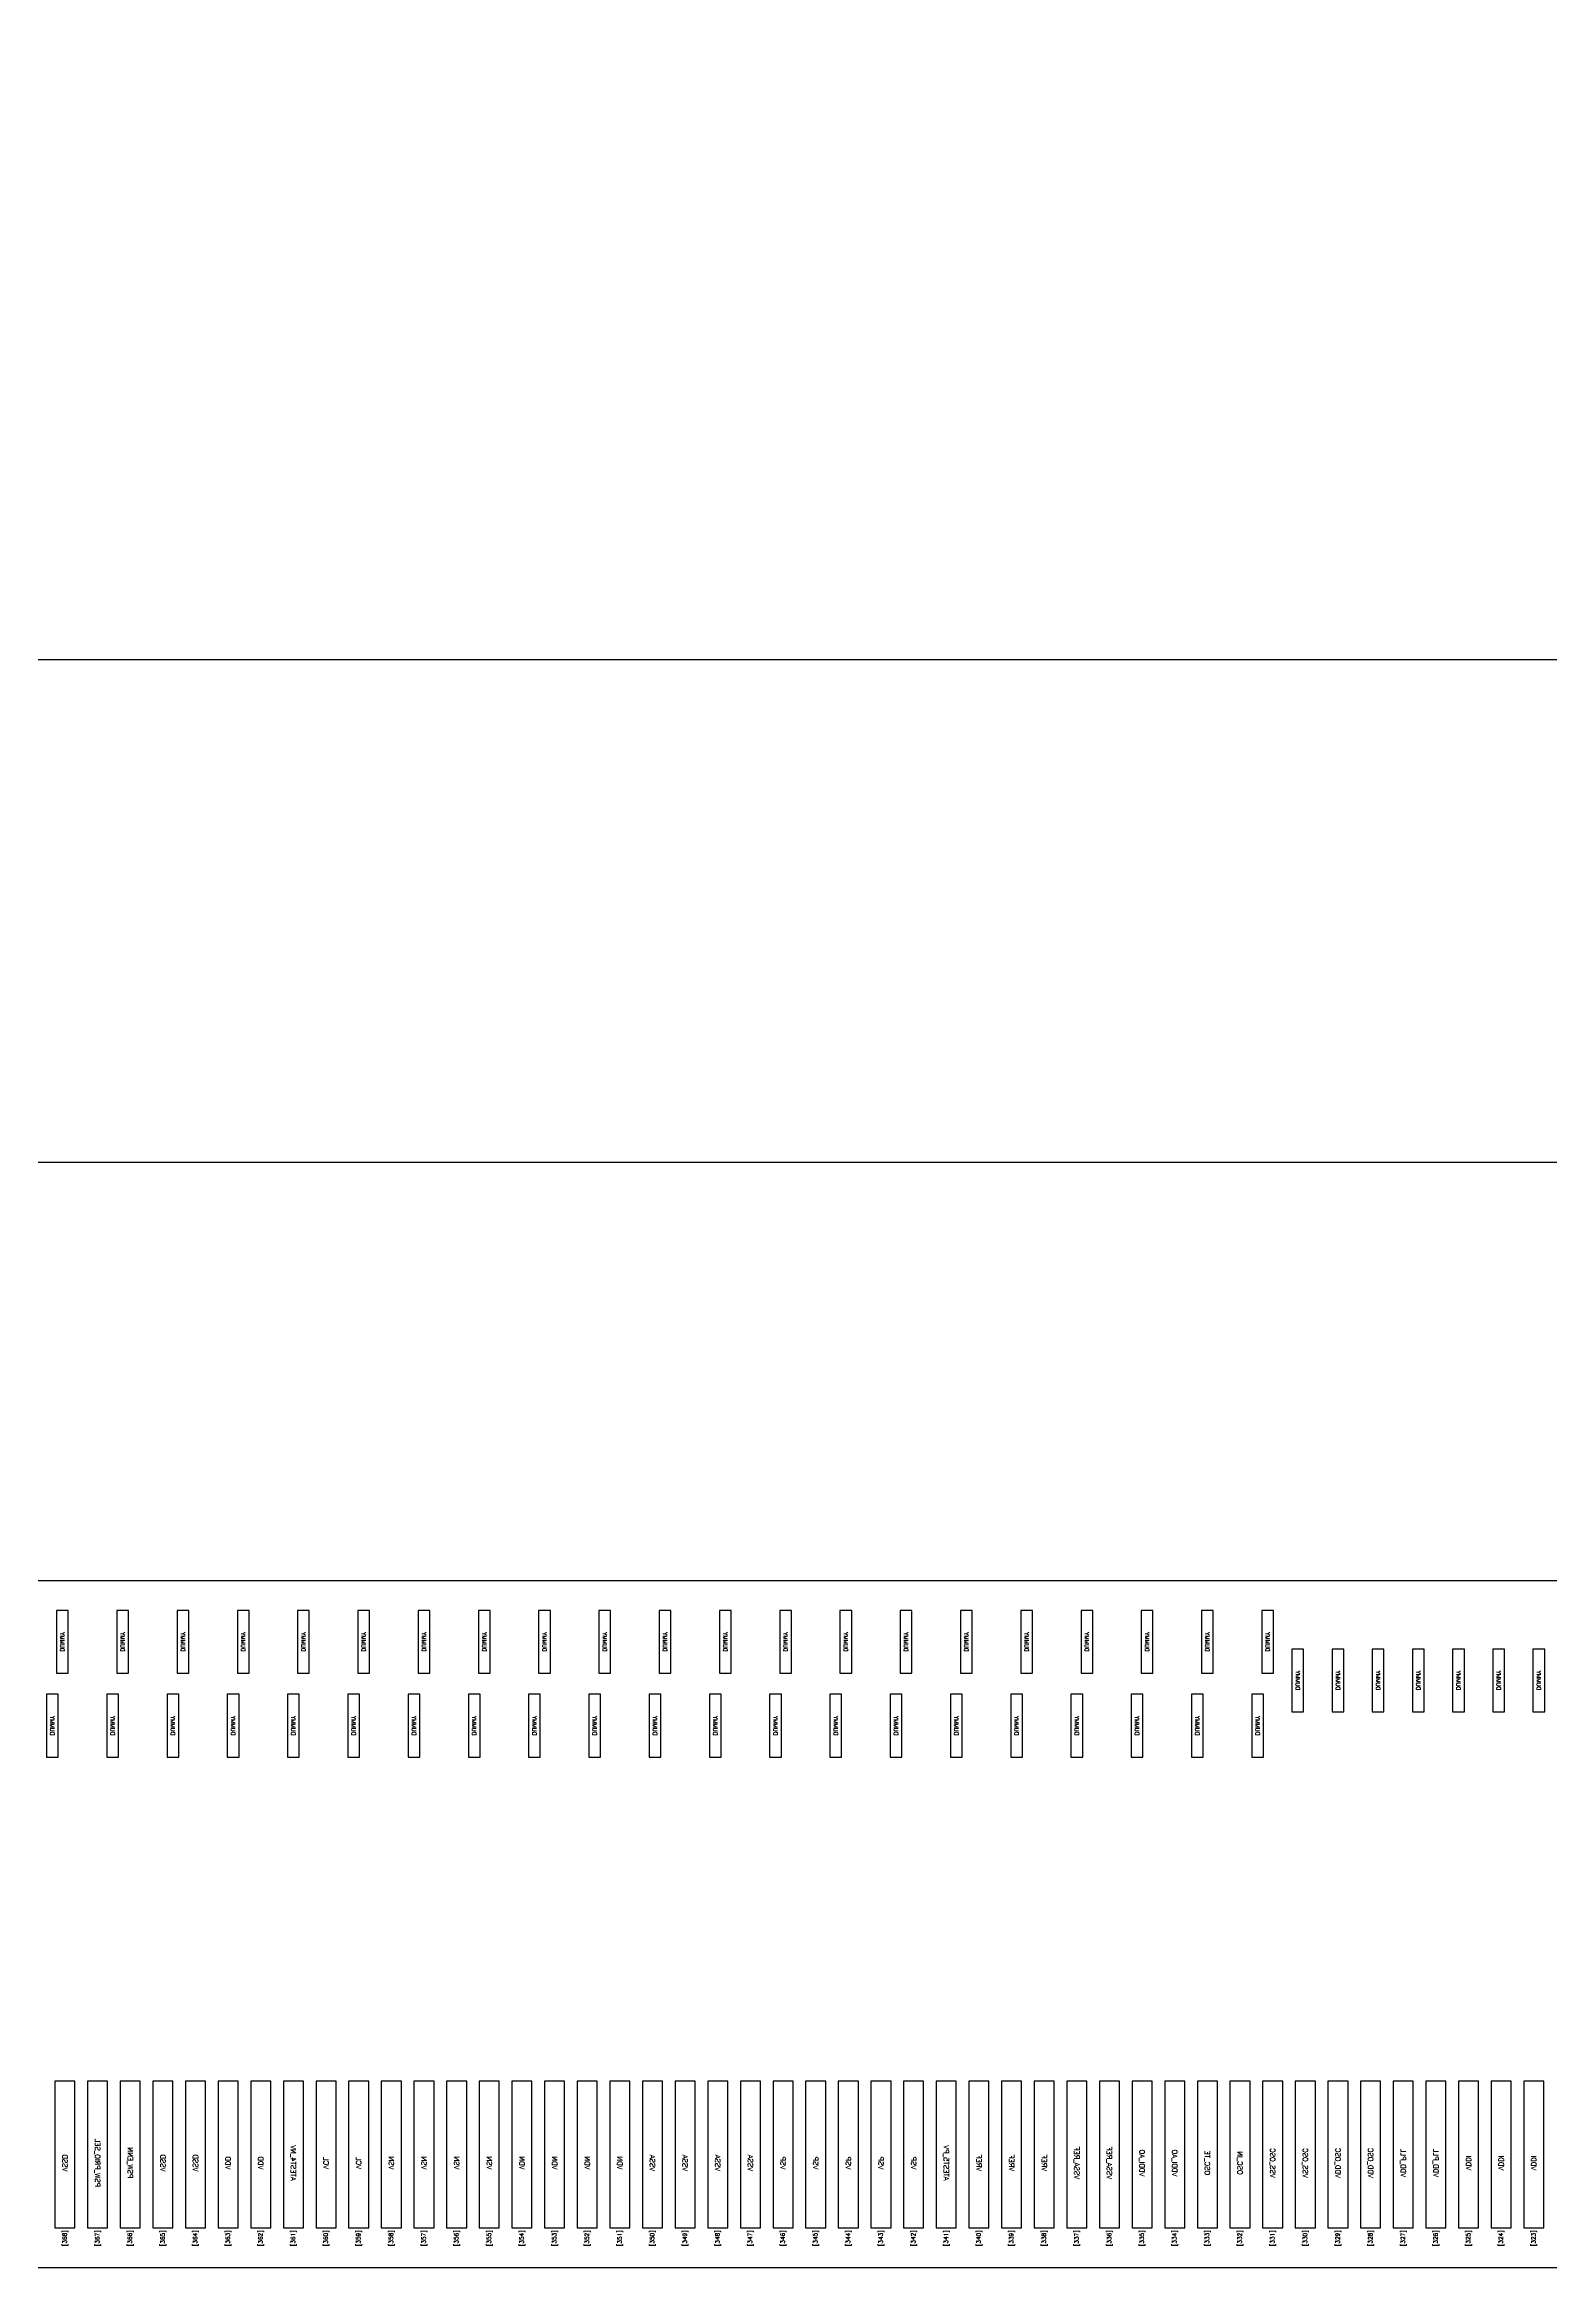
# Model space of a CAD drawing. Header units: millimetres. Extents: x 1248 to 1672, y 459 to 760.
# Drawn here: x 1344.837 to 1346.636, y 607.859 to 610.514 of the extents above; entities that cross this region are included whole.
import ezdxf
from ezdxf.enums import TextEntityAlignment as Align

# ---------------------------------------------------------------- set-up
doc = ezdxf.new("R2010")
doc.units = ezdxf.units.MM
doc.layers.add('DIM（标注）', color=3, linetype='Continuous')
doc.layers.add('标 注', color=3, linetype='Continuous')
doc.styles.get("Standard").update_dxf_attribs({"font": 'txt', "bigfont": 'gbcbig.shx'})
doc.dimstyles.get("Standard").update_dxf_attribs({"dimtxt": 0.18, "dimasz": 0.18, "dimexe": 0.18, "dimexo": 0.0625, "dimgap": 0.09, "dimtad": 0, "dimtih": 1, "dimtoh": 1, "dimdec": 4, "dimzin": 0, "dimdsep": 46, "dimtxsty": 'Standard', "dimcen": 0.09, "dimadec": 0, "dimazin": 0, "dimtfac": 1, "dimtdec": 4, "dimtofl": 0, "dimtmove": 0, "dimatfit": 3, "dimfxl": 1, "dimtolj": 1, "dimtzin": 0, "dimarcsym": 0})

# ---------------------------------------------------------------- blocks, each defined once
blk = doc.blocks.new('LCD')
at = {"color": 6}
for points in [[(7370.5424, -535.9852), (7424.3824, -535.9852), (7424.3824, -447.2852), (7370.5424, -447.2852)], [(7384.9624, -537.3052), (7409.9624, -537.3052), (7409.9624, -536.4852), (7384.9624, -536.4852)], [(7395.5414, -536.5955), (7395.5554, -536.5955), (7395.5554, -536.5205), (7395.5414, -536.5205)], [(7395.5414, -536.5955), (7395.5554, -536.5955), (7395.5554, -536.5205), (7395.5414, -536.5205)], [(7395.6134, -536.5955), (7395.6274, -536.5955), (7395.6274, -536.5205), (7395.6134, -536.5205)], [(7395.6134, -536.5955), (7395.6274, -536.5955), (7395.6274, -536.5205), (7395.6134, -536.5205)], [(7395.6854, -536.5955), (7395.6994, -536.5955), (7395.6994, -536.5205), (7395.6854, -536.5205)], [(7395.6854, -536.5955), (7395.6994, -536.5955), (7395.6994, -536.5205), (7395.6854, -536.5205)], [(7395.7574, -536.5955), (7395.7714, -536.5955), (7395.7714, -536.5205), (7395.7574, -536.5205)], [(7395.7574, -536.5955), (7395.7714, -536.5955), (7395.7714, -536.5205), (7395.7574, -536.5205)], [(7395.8294, -536.5955), (7395.8434, -536.5955), (7395.8434, -536.5205), (7395.8294, -536.5205)], [(7395.8294, -536.5955), (7395.8434, -536.5955), (7395.8434, -536.5205), (7395.8294, -536.5205)], [(7395.9014, -536.5955), (7395.9154, -536.5955), (7395.9154, -536.5205), (7395.9014, -536.5205)], [(7395.9014, -536.5955), (7395.9154, -536.5955), (7395.9154, -536.5205), (7395.9014, -536.5205)], [(7395.9734, -536.5955), (7395.9874, -536.5955), (7395.9874, -536.5205), (7395.9734, -536.5205)], [(7395.9734, -536.5955), (7395.9874, -536.5955), (7395.9874, -536.5205), (7395.9734, -536.5205)], [(7396.0454, -536.5955), (7396.0594, -536.5955), (7396.0594, -536.5205), (7396.0454, -536.5205)], [(7396.0454, -536.5955), (7396.0594, -536.5955), (7396.0594, -536.5205), (7396.0454, -536.5205)], [(7396.1174, -536.5955), (7396.1314, -536.5955), (7396.1314, -536.5205), (7396.1174, -536.5205)], [(7396.1174, -536.5955), (7396.1314, -536.5955), (7396.1314, -536.5205), (7396.1174, -536.5205)], [(7396.1894, -536.5955), (7396.2034, -536.5955), (7396.2034, -536.5205), (7396.1894, -536.5205)], [(7396.1894, -536.5955), (7396.2034, -536.5955), (7396.2034, -536.5205), (7396.1894, -536.5205)], [(7396.2614, -536.5955), (7396.2754, -536.5955), (7396.2754, -536.5205), (7396.2614, -536.5205)], [(7396.2614, -536.5955), (7396.2754, -536.5955), (7396.2754, -536.5205), (7396.2614, -536.5205)], [(7396.3334, -536.5955), (7396.3474, -536.5955), (7396.3474, -536.5205), (7396.3334, -536.5205)], [(7396.3334, -536.5955), (7396.3474, -536.5955), (7396.3474, -536.5205), (7396.3334, -536.5205)], [(7396.4054, -536.5955), (7396.4194, -536.5955), (7396.4194, -536.5205), (7396.4054, -536.5205)], [(7396.4054, -536.5955), (7396.4194, -536.5955), (7396.4194, -536.5205), (7396.4054, -536.5205)], [(7396.4774, -536.5955), (7396.4914, -536.5955), (7396.4914, -536.5205), (7396.4774, -536.5205)], [(7396.4774, -536.5955), (7396.4914, -536.5955), (7396.4914, -536.5205), (7396.4774, -536.5205)], [(7396.5494, -536.5955), (7396.5634, -536.5955), (7396.5634, -536.5205), (7396.5494, -536.5205)], [(7396.5494, -536.5955), (7396.5634, -536.5955), (7396.5634, -536.5205), (7396.5494, -536.5205)], [(7396.6214, -536.5955), (7396.6354, -536.5955), (7396.6354, -536.5205), (7396.6214, -536.5205)], [(7396.6214, -536.5955), (7396.6354, -536.5955), (7396.6354, -536.5205), (7396.6214, -536.5205)], [(7396.6934, -536.5955), (7396.7074, -536.5955), (7396.7074, -536.5205), (7396.6934, -536.5205)], [(7396.6934, -536.5955), (7396.7074, -536.5955), (7396.7074, -536.5205), (7396.6934, -536.5205)], [(7396.7654, -536.5955), (7396.7794, -536.5955), (7396.7794, -536.5205), (7396.7654, -536.5205)], [(7396.7654, -536.5955), (7396.7794, -536.5955), (7396.7794, -536.5205), (7396.7654, -536.5205)], [(7396.8374, -536.5955), (7396.8514, -536.5955), (7396.8514, -536.5205), (7396.8374, -536.5205)], [(7396.8374, -536.5955), (7396.8514, -536.5955), (7396.8514, -536.5205), (7396.8374, -536.5205)], [(7396.9094, -536.5955), (7396.9234, -536.5955), (7396.9234, -536.5205), (7396.9094, -536.5205)], [(7396.9094, -536.5955), (7396.9234, -536.5955), (7396.9234, -536.5205), (7396.9094, -536.5205)], [(7396.9814, -536.5955), (7396.9954, -536.5955), (7396.9954, -536.5205), (7396.9814, -536.5205)], [(7396.9814, -536.5955), (7396.9954, -536.5955), (7396.9954, -536.5205), (7396.9814, -536.5205)], [(7397.0174, -536.6415), (7397.0314, -536.6415), (7397.0314, -536.5665), (7397.0174, -536.5665)], [(7397.0174, -536.6415), (7397.0314, -536.6415), (7397.0314, -536.5665), (7397.0174, -536.5665)], [(7397.0654, -536.6415), (7397.0794, -536.6415), (7397.0794, -536.5665), (7397.0654, -536.5665)], [(7397.0654, -536.6415), (7397.0794, -536.6415), (7397.0794, -536.5665), (7397.0654, -536.5665)], [(7397.1134, -536.6415), (7397.1274, -536.6415), (7397.1274, -536.5665), (7397.1134, -536.5665)], [(7397.1134, -536.6415), (7397.1274, -536.6415), (7397.1274, -536.5665), (7397.1134, -536.5665)], [(7397.1614, -536.6415), (7397.1754, -536.6415), (7397.1754, -536.5665), (7397.1614, -536.5665)], [(7397.1614, -536.6415), (7397.1754, -536.6415), (7397.1754, -536.5665), (7397.1614, -536.5665)], [(7397.2094, -536.6415), (7397.2234, -536.6415), (7397.2234, -536.5665), (7397.2094, -536.5665)], [(7397.2094, -536.6415), (7397.2234, -536.6415), (7397.2234, -536.5665), (7397.2094, -536.5665)], [(7397.2574, -536.6415), (7397.2714, -536.6415), (7397.2714, -536.5665), (7397.2574, -536.5665)], [(7397.2574, -536.6415), (7397.2714, -536.6415), (7397.2714, -536.5665), (7397.2574, -536.5665)], [(7397.3054, -536.6415), (7397.3194, -536.6415), (7397.3194, -536.5665), (7397.3054, -536.5665)], [(7397.3054, -536.6415), (7397.3194, -536.6415), (7397.3194, -536.5665), (7397.3054, -536.5665)], [(7395.5294, -536.6955), (7395.5434, -536.6955), (7395.5434, -536.6205), (7395.5294, -536.6205)], [(7395.5294, -536.6955), (7395.5434, -536.6955), (7395.5434, -536.6205), (7395.5294, -536.6205)], [(7395.6014, -536.6955), (7395.6154, -536.6955), (7395.6154, -536.6205), (7395.6014, -536.6205)], [(7395.6014, -536.6955), (7395.6154, -536.6955), (7395.6154, -536.6205), (7395.6014, -536.6205)], [(7395.6734, -536.6955), (7395.6874, -536.6955), (7395.6874, -536.6205), (7395.6734, -536.6205)], [(7395.6734, -536.6955), (7395.6874, -536.6955), (7395.6874, -536.6205), (7395.6734, -536.6205)], [(7395.7454, -536.6955), (7395.7594, -536.6955), (7395.7594, -536.6205), (7395.7454, -536.6205)], [(7395.7454, -536.6955), (7395.7594, -536.6955), (7395.7594, -536.6205), (7395.7454, -536.6205)], [(7395.8174, -536.6955), (7395.8314, -536.6955), (7395.8314, -536.6205), (7395.8174, -536.6205)], [(7395.8174, -536.6955), (7395.8314, -536.6955), (7395.8314, -536.6205), (7395.8174, -536.6205)], [(7395.8894, -536.6955), (7395.9034, -536.6955), (7395.9034, -536.6205), (7395.8894, -536.6205)], [(7395.8894, -536.6955), (7395.9034, -536.6955), (7395.9034, -536.6205), (7395.8894, -536.6205)], [(7395.9614, -536.6955), (7395.9754, -536.6955), (7395.9754, -536.6205), (7395.9614, -536.6205)], [(7395.9614, -536.6955), (7395.9754, -536.6955), (7395.9754, -536.6205), (7395.9614, -536.6205)], [(7396.0334, -536.6955), (7396.0474, -536.6955), (7396.0474, -536.6205), (7396.0334, -536.6205)], [(7396.0334, -536.6955), (7396.0474, -536.6955), (7396.0474, -536.6205), (7396.0334, -536.6205)], [(7396.1054, -536.6955), (7396.1194, -536.6955), (7396.1194, -536.6205), (7396.1054, -536.6205)], [(7396.1054, -536.6955), (7396.1194, -536.6955), (7396.1194, -536.6205), (7396.1054, -536.6205)], [(7396.1774, -536.6955), (7396.1914, -536.6955), (7396.1914, -536.6205), (7396.1774, -536.6205)], [(7396.1774, -536.6955), (7396.1914, -536.6955), (7396.1914, -536.6205), (7396.1774, -536.6205)], [(7396.2494, -536.6955), (7396.2634, -536.6955), (7396.2634, -536.6205), (7396.2494, -536.6205)], [(7396.2494, -536.6955), (7396.2634, -536.6955), (7396.2634, -536.6205), (7396.2494, -536.6205)], [(7396.3214, -536.6955), (7396.3354, -536.6955), (7396.3354, -536.6205), (7396.3214, -536.6205)], [(7396.3214, -536.6955), (7396.3354, -536.6955), (7396.3354, -536.6205), (7396.3214, -536.6205)], [(7396.3934, -536.6955), (7396.4074, -536.6955), (7396.4074, -536.6205), (7396.3934, -536.6205)], [(7396.3934, -536.6955), (7396.4074, -536.6955), (7396.4074, -536.6205), (7396.3934, -536.6205)], [(7396.4654, -536.6955), (7396.4794, -536.6955), (7396.4794, -536.6205), (7396.4654, -536.6205)], [(7396.4654, -536.6955), (7396.4794, -536.6955), (7396.4794, -536.6205), (7396.4654, -536.6205)], [(7396.5374, -536.6955), (7396.5514, -536.6955), (7396.5514, -536.6205), (7396.5374, -536.6205)], [(7396.5374, -536.6955), (7396.5514, -536.6955), (7396.5514, -536.6205), (7396.5374, -536.6205)], [(7396.6094, -536.6955), (7396.6234, -536.6955), (7396.6234, -536.6205), (7396.6094, -536.6205)], [(7396.6094, -536.6955), (7396.6234, -536.6955), (7396.6234, -536.6205), (7396.6094, -536.6205)], [(7396.6814, -536.6955), (7396.6954, -536.6955), (7396.6954, -536.6205), (7396.6814, -536.6205)], [(7396.6814, -536.6955), (7396.6954, -536.6955), (7396.6954, -536.6205), (7396.6814, -536.6205)], [(7396.7534, -536.6955), (7396.7674, -536.6955), (7396.7674, -536.6205), (7396.7534, -536.6205)], [(7396.7534, -536.6955), (7396.7674, -536.6955), (7396.7674, -536.6205), (7396.7534, -536.6205)], [(7396.8254, -536.6955), (7396.8394, -536.6955), (7396.8394, -536.6205), (7396.8254, -536.6205)], [(7396.8254, -536.6955), (7396.8394, -536.6955), (7396.8394, -536.6205), (7396.8254, -536.6205)], [(7396.8974, -536.6955), (7396.9114, -536.6955), (7396.9114, -536.6205), (7396.8974, -536.6205)], [(7396.8974, -536.6955), (7396.9114, -536.6955), (7396.9114, -536.6205), (7396.8974, -536.6205)], [(7396.9694, -536.6955), (7396.9834, -536.6955), (7396.9834, -536.6205), (7396.9694, -536.6205)], [(7396.9694, -536.6955), (7396.9834, -536.6955), (7396.9834, -536.6205), (7396.9694, -536.6205)], [(7395.5394, -537.2577), (7395.5634, -537.2577), (7395.5634, -537.0827), (7395.5394, -537.0827)], [(7395.5394, -537.2577), (7395.5634, -537.2577), (7395.5634, -537.0827), (7395.5394, -537.0827)], [(7395.5784, -537.2577), (7395.6024, -537.2577), (7395.6024, -537.0827), (7395.5784, -537.0827)], [(7395.5784, -537.2577), (7395.6024, -537.2577), (7395.6024, -537.0827), (7395.5784, -537.0827)], [(7395.6174, -537.2577), (7395.6414, -537.2577), (7395.6414, -537.0827), (7395.6174, -537.0827)], [(7395.6174, -537.2577), (7395.6414, -537.2577), (7395.6414, -537.0827), (7395.6174, -537.0827)], [(7395.6564, -537.2577), (7395.6804, -537.2577), (7395.6804, -537.0827), (7395.6564, -537.0827)], [(7395.6564, -537.2577), (7395.6804, -537.2577), (7395.6804, -537.0827), (7395.6564, -537.0827)], [(7395.6954, -537.2577), (7395.7194, -537.2577), (7395.7194, -537.0827), (7395.6954, -537.0827)], [(7395.6954, -537.2577), (7395.7194, -537.2577), (7395.7194, -537.0827), (7395.6954, -537.0827)], [(7395.7344, -537.2577), (7395.7584, -537.2577), (7395.7584, -537.0827), (7395.7344, -537.0827)], [(7395.7344, -537.2577), (7395.7584, -537.2577), (7395.7584, -537.0827), (7395.7344, -537.0827)], [(7395.7734, -537.2577), (7395.7974, -537.2577), (7395.7974, -537.0827), (7395.7734, -537.0827)], [(7395.7734, -537.2577), (7395.7974, -537.2577), (7395.7974, -537.0827), (7395.7734, -537.0827)], [(7395.8124, -537.2577), (7395.8364, -537.2577), (7395.8364, -537.0827), (7395.8124, -537.0827)], [(7395.8124, -537.2577), (7395.8364, -537.2577), (7395.8364, -537.0827), (7395.8124, -537.0827)], [(7395.8514, -537.2577), (7395.8754, -537.2577), (7395.8754, -537.0827), (7395.8514, -537.0827)], [(7395.8514, -537.2577), (7395.8754, -537.2577), (7395.8754, -537.0827), (7395.8514, -537.0827)], [(7395.8904, -537.2577), (7395.9144, -537.2577), (7395.9144, -537.0827), (7395.8904, -537.0827)], [(7395.8904, -537.2577), (7395.9144, -537.2577), (7395.9144, -537.0827), (7395.8904, -537.0827)], [(7395.9294, -537.2577), (7395.9534, -537.2577), (7395.9534, -537.0827), (7395.9294, -537.0827)], [(7395.9294, -537.2577), (7395.9534, -537.2577), (7395.9534, -537.0827), (7395.9294, -537.0827)], [(7395.9684, -537.2577), (7395.9924, -537.2577), (7395.9924, -537.0827), (7395.9684, -537.0827)], [(7395.9684, -537.2577), (7395.9924, -537.2577), (7395.9924, -537.0827), (7395.9684, -537.0827)], [(7396.0074, -537.2577), (7396.0314, -537.2577), (7396.0314, -537.0827), (7396.0074, -537.0827)], [(7396.0074, -537.2577), (7396.0314, -537.2577), (7396.0314, -537.0827), (7396.0074, -537.0827)], [(7396.0464, -537.2577), (7396.0704, -537.2577), (7396.0704, -537.0827), (7396.0464, -537.0827)], [(7396.0464, -537.2577), (7396.0704, -537.2577), (7396.0704, -537.0827), (7396.0464, -537.0827)], [(7396.0854, -537.2577), (7396.1094, -537.2577), (7396.1094, -537.0827), (7396.0854, -537.0827)], [(7396.0854, -537.2577), (7396.1094, -537.2577), (7396.1094, -537.0827), (7396.0854, -537.0827)], [(7396.1244, -537.2577), (7396.1484, -537.2577), (7396.1484, -537.0827), (7396.1244, -537.0827)], [(7396.1244, -537.2577), (7396.1484, -537.2577), (7396.1484, -537.0827), (7396.1244, -537.0827)], [(7396.1634, -537.2577), (7396.1874, -537.2577), (7396.1874, -537.0827), (7396.1634, -537.0827)], [(7396.1634, -537.2577), (7396.1874, -537.2577), (7396.1874, -537.0827), (7396.1634, -537.0827)], [(7396.2024, -537.2577), (7396.2264, -537.2577), (7396.2264, -537.0827), (7396.2024, -537.0827)], [(7396.2024, -537.2577), (7396.2264, -537.2577), (7396.2264, -537.0827), (7396.2024, -537.0827)], [(7396.2414, -537.2577), (7396.2654, -537.2577), (7396.2654, -537.0827), (7396.2414, -537.0827)], [(7396.2414, -537.2577), (7396.2654, -537.2577), (7396.2654, -537.0827), (7396.2414, -537.0827)], [(7396.2804, -537.2577), (7396.3044, -537.2577), (7396.3044, -537.0827), (7396.2804, -537.0827)], [(7396.2804, -537.2577), (7396.3044, -537.2577), (7396.3044, -537.0827), (7396.2804, -537.0827)], [(7396.3194, -537.2577), (7396.3434, -537.2577), (7396.3434, -537.0827), (7396.3194, -537.0827)], [(7396.3194, -537.2577), (7396.3434, -537.2577), (7396.3434, -537.0827), (7396.3194, -537.0827)], [(7396.3584, -537.2577), (7396.3824, -537.2577), (7396.3824, -537.0827), (7396.3584, -537.0827)], [(7396.3584, -537.2577), (7396.3824, -537.2577), (7396.3824, -537.0827), (7396.3584, -537.0827)], [(7396.3974, -537.2577), (7396.4214, -537.2577), (7396.4214, -537.0827), (7396.3974, -537.0827)], [(7396.3974, -537.2577), (7396.4214, -537.2577), (7396.4214, -537.0827), (7396.3974, -537.0827)], [(7396.4364, -537.2577), (7396.4604, -537.2577), (7396.4604, -537.0827), (7396.4364, -537.0827)], [(7396.4364, -537.2577), (7396.4604, -537.2577), (7396.4604, -537.0827), (7396.4364, -537.0827)], [(7396.4754, -537.2577), (7396.4994, -537.2577), (7396.4994, -537.0827), (7396.4754, -537.0827)], [(7396.4754, -537.2577), (7396.4994, -537.2577), (7396.4994, -537.0827), (7396.4754, -537.0827)], [(7396.5144, -537.2577), (7396.5384, -537.2577), (7396.5384, -537.0827), (7396.5144, -537.0827)], [(7396.5144, -537.2577), (7396.5384, -537.2577), (7396.5384, -537.0827), (7396.5144, -537.0827)], [(7396.5534, -537.2577), (7396.5774, -537.2577), (7396.5774, -537.0827), (7396.5534, -537.0827)], [(7396.5534, -537.2577), (7396.5774, -537.2577), (7396.5774, -537.0827), (7396.5534, -537.0827)], [(7396.5924, -537.2577), (7396.6164, -537.2577), (7396.6164, -537.0827), (7396.5924, -537.0827)], [(7396.5924, -537.2577), (7396.6164, -537.2577), (7396.6164, -537.0827), (7396.5924, -537.0827)], [(7396.6314, -537.2577), (7396.6554, -537.2577), (7396.6554, -537.0827), (7396.6314, -537.0827)], [(7396.6314, -537.2577), (7396.6554, -537.2577), (7396.6554, -537.0827), (7396.6314, -537.0827)], [(7396.6704, -537.2577), (7396.6944, -537.2577), (7396.6944, -537.0827), (7396.6704, -537.0827)], [(7396.6704, -537.2577), (7396.6944, -537.2577), (7396.6944, -537.0827), (7396.6704, -537.0827)], [(7396.7094, -537.2577), (7396.7334, -537.2577), (7396.7334, -537.0827), (7396.7094, -537.0827)], [(7396.7094, -537.2577), (7396.7334, -537.2577), (7396.7334, -537.0827), (7396.7094, -537.0827)], [(7396.7484, -537.2577), (7396.7724, -537.2577), (7396.7724, -537.0827), (7396.7484, -537.0827)], [(7396.7484, -537.2577), (7396.7724, -537.2577), (7396.7724, -537.0827), (7396.7484, -537.0827)], [(7396.7874, -537.2577), (7396.8114, -537.2577), (7396.8114, -537.0827), (7396.7874, -537.0827)], [(7396.7874, -537.2577), (7396.8114, -537.2577), (7396.8114, -537.0827), (7396.7874, -537.0827)], [(7396.8264, -537.2577), (7396.8504, -537.2577), (7396.8504, -537.0827), (7396.8264, -537.0827)], [(7396.8264, -537.2577), (7396.8504, -537.2577), (7396.8504, -537.0827), (7396.8264, -537.0827)], [(7396.8654, -537.2577), (7396.8894, -537.2577), (7396.8894, -537.0827), (7396.8654, -537.0827)], [(7396.8654, -537.2577), (7396.8894, -537.2577), (7396.8894, -537.0827), (7396.8654, -537.0827)], [(7396.9044, -537.2577), (7396.9284, -537.2577), (7396.9284, -537.0827), (7396.9044, -537.0827)], [(7396.9044, -537.2577), (7396.9284, -537.2577), (7396.9284, -537.0827), (7396.9044, -537.0827)], [(7396.9434, -537.2577), (7396.9674, -537.2577), (7396.9674, -537.0827), (7396.9434, -537.0827)], [(7396.9434, -537.2577), (7396.9674, -537.2577), (7396.9674, -537.0827), (7396.9434, -537.0827)], [(7396.9824, -537.2577), (7397.0064, -537.2577), (7397.0064, -537.0827), (7396.9824, -537.0827)], [(7396.9824, -537.2577), (7397.0064, -537.2577), (7397.0064, -537.0827), (7396.9824, -537.0827)], [(7397.0214, -537.2577), (7397.0454, -537.2577), (7397.0454, -537.0827), (7397.0214, -537.0827)], [(7397.0214, -537.2577), (7397.0454, -537.2577), (7397.0454, -537.0827), (7397.0214, -537.0827)], [(7397.0604, -537.2577), (7397.0844, -537.2577), (7397.0844, -537.0827), (7397.0604, -537.0827)], [(7397.0604, -537.2577), (7397.0844, -537.2577), (7397.0844, -537.0827), (7397.0604, -537.0827)], [(7397.0994, -537.2577), (7397.1234, -537.2577), (7397.1234, -537.0827), (7397.0994, -537.0827)], [(7397.0994, -537.2577), (7397.1234, -537.2577), (7397.1234, -537.0827), (7397.0994, -537.0827)], [(7397.1384, -537.2577), (7397.1624, -537.2577), (7397.1624, -537.0827), (7397.1384, -537.0827)], [(7397.1384, -537.2577), (7397.1624, -537.2577), (7397.1624, -537.0827), (7397.1384, -537.0827)], [(7397.1774, -537.2577), (7397.2014, -537.2577), (7397.2014, -537.0827), (7397.1774, -537.0827)], [(7397.1774, -537.2577), (7397.2014, -537.2577), (7397.2014, -537.0827), (7397.1774, -537.0827)], [(7397.2164, -537.2577), (7397.2404, -537.2577), (7397.2404, -537.0827), (7397.2164, -537.0827)], [(7397.2164, -537.2577), (7397.2404, -537.2577), (7397.2404, -537.0827), (7397.2164, -537.0827)], [(7397.2554, -537.2577), (7397.2794, -537.2577), (7397.2794, -537.0827), (7397.2554, -537.0827)], [(7397.2554, -537.2577), (7397.2794, -537.2577), (7397.2794, -537.0827), (7397.2554, -537.0827)], [(7397.2944, -537.2577), (7397.3184, -537.2577), (7397.3184, -537.0827), (7397.2944, -537.0827)], [(7397.2944, -537.2577), (7397.3184, -537.2577), (7397.3184, -537.0827), (7397.2944, -537.0827)]]:
    blk.add_lwpolyline(points, close=True, dxfattribs=at)
at = {"color": 6, "text_generation_flag": 4}
for s, height, p in [('DUMMY', 0.005, (7395.5484, -536.558)), ('DUMMY', 0.005, (7395.6204, -536.558)), ('DUMMY', 0.005, (7395.6924, -536.558)), ('DUMMY', 0.005, (7395.7644, -536.558)), ('DUMMY', 0.005, (7395.8364, -536.558)), ('DUMMY', 0.005, (7395.9084, -536.558)), ('DUMMY', 0.005, (7395.9804, -536.558)), ('DUMMY', 0.005, (7396.0524, -536.558)), ('DUMMY', 0.005, (7396.1244, -536.558)), ('DUMMY', 0.005, (7396.1964, -536.558)), ('DUMMY', 0.005, (7396.2684, -536.558)), ('DUMMY', 0.005, (7396.3404, -536.558)), ('DUMMY', 0.005, (7396.4124, -536.558)), ('DUMMY', 0.005, (7396.4844, -536.558)), ('DUMMY', 0.005, (7396.5564, -536.558)), ('DUMMY', 0.005, (7396.6284, -536.558)), ('DUMMY', 0.005, (7396.7004, -536.558)), ('DUMMY', 0.005, (7396.7724, -536.558)), ('DUMMY', 0.005, (7396.8444, -536.558)), ('DUMMY', 0.005, (7396.9164, -536.558)), ('DUMMY', 0.005, (7396.9884, -536.558)), ('DUMMY', 0.005, (7397.0244, -536.604)), ('DUMMY', 0.005, (7397.0724, -536.604)), ('DUMMY', 0.005, (7397.1204, -536.604)), ('DUMMY', 0.005, (7397.1684, -536.604)), ('DUMMY', 0.005, (7397.2164, -536.604)), ('DUMMY', 0.005, (7397.2644, -536.604)), ('DUMMY', 0.005, (7397.3124, -536.604)), ('DUMMY', 0.005, (7395.5364, -536.658)), ('DUMMY', 0.005, (7395.6084, -536.658)), ('DUMMY', 0.005, (7395.6804, -536.658)), ('DUMMY', 0.005, (7395.7524, -536.658)), ('DUMMY', 0.005, (7395.8244, -536.658)), ('DUMMY', 0.005, (7395.8964, -536.658)), ('DUMMY', 0.005, (7395.9684, -536.658)), ('DUMMY', 0.005, (7396.0404, -536.658)), ('DUMMY', 0.005, (7396.1124, -536.658)), ('DUMMY', 0.005, (7396.1844, -536.658)), ('DUMMY', 0.005, (7396.2564, -536.658)), ('DUMMY', 0.005, (7396.3284, -536.658)), ('DUMMY', 0.005, (7396.4004, -536.658)), ('DUMMY', 0.005, (7396.4724, -536.658)), ('DUMMY', 0.005, (7396.5444, -536.658)), ('DUMMY', 0.005, (7396.6164, -536.658)), ('DUMMY', 0.005, (7396.6884, -536.658)), ('DUMMY', 0.005, (7396.7604, -536.658)), ('DUMMY', 0.005, (7396.8324, -536.658)), ('DUMMY', 0.005, (7396.9044, -536.658)), ('DUMMY', 0.005, (7396.9764, -536.658)), ('PSW_PRIO_SEL', 0.006, (7395.5904, -537.1802)), ('PSW_ENN', 0.006, (7395.6294, -537.1802)), ('ATEST4_NV', 0.006, (7395.8244, -537.1802)), ('ATEST5_PV', 0.006, (7396.6044, -537.1802)), ('VSSA_REF', 0.006, (7396.7604, -537.1802)), ('VSSA_REF', 0.006, (7396.7994, -537.1802)), ('VDDI_AO', 0.006, (7396.8384, -537.1802)), ('VDDI_AO', 0.006, (7396.8774, -537.1802)), ('OSC_TE', 0.006, (7396.9164, -537.1802)), ('VSS_OSC', 0.006, (7396.9944, -537.1802)), ('VSS_OSC', 0.006, (7397.0334, -537.1802)), ('VDD_OSC', 0.006, (7397.0724, -537.1802)), ('VDD_OSC', 0.006, (7397.1114, -537.1802)), ('VDD_PLL', 0.006, (7397.1504, -537.1802)), ('VDD_PLL', 0.006, (7397.1894, -537.1802)), ('VSSD', 0.006, (7395.5514, -537.1802)), ('VSSD', 0.006, (7395.6684, -537.1802)), ('VSSD', 0.006, (7395.7074, -537.1802)), ('VDD', 0.006, (7395.7464, -537.1802)), ('VDD', 0.006, (7395.7854, -537.1802)), ('VCL', 0.006, (7395.8634, -537.1802)), ('VCL', 0.006, (7395.9024, -537.1802)), ('VSN', 0.006, (7395.9414, -537.1802)), ('VSN', 0.006, (7395.9804, -537.1802)), ('VSN', 0.006, (7396.0194, -537.1802)), ('VSN', 0.006, (7396.0584, -537.1802)), ('VDN', 0.006, (7396.0974, -537.1802)), ('VDN', 0.006, (7396.1364, -537.1802)), ('VDN', 0.006, (7396.1754, -537.1802)), ('VDN', 0.006, (7396.2144, -537.1802)), ('VSSA', 0.006, (7396.2534, -537.1802)), ('VSSA', 0.006, (7396.2924, -537.1802)), ('VSSA', 0.006, (7396.3314, -537.1802)), ('VSSA', 0.006, (7396.3704, -537.1802)), ('VSP', 0.006, (7396.4094, -537.1802)), ('VSP', 0.006, (7396.4484, -537.1802)), ('VSP', 0.006, (7396.4874, -537.1802)), ('VSP', 0.006, (7396.5264, -537.1802)), ('VSP', 0.006, (7396.5654, -537.1802)), ('VREF', 0.006, (7396.6434, -537.1802)), ('VREF', 0.006, (7396.6824, -537.1802)), ('VREF', 0.006, (7396.7214, -537.1802)), ('OSC_IN', 0.006, (7396.9554, -537.1802)), ('VDDI', 0.006, (7397.2284, -537.1802)), ('VDDI', 0.006, (7397.2674, -537.1802)), ('VDDI', 0.006, (7397.3064, -537.1802))]:
    blk.add_text(s, height=height, rotation=90, dxfattribs=at).set_placement(p, align=Align.MIDDLE_CENTER)
at = {"color": 6}
for s, p in [('[368]', (7395.551, -537.2701)), ('[367]', (7395.59, -537.2701)), ('[366]', (7395.629, -537.2701)), ('[365]', (7395.668, -537.2701)), ('[364]', (7395.707, -537.2701)), ('[363]', (7395.746, -537.2701)), ('[362]', (7395.785, -537.2701)), ('[361]', (7395.824, -537.2701)), ('[360]', (7395.863, -537.2701)), ('[359]', (7395.902, -537.2701)), ('[358]', (7395.941, -537.2701)), ('[357]', (7395.98, -537.2701)), ('[356]', (7396.019, -537.2701)), ('[355]', (7396.058, -537.2701)), ('[354]', (7396.097, -537.2701)), ('[353]', (7396.136, -537.2701)), ('[352]', (7396.175, -537.2701)), ('[351]', (7396.214, -537.2701)), ('[350]', (7396.253, -537.2701)), ('[349]', (7396.292, -537.2701)), ('[348]', (7396.331, -537.2701)), ('[347]', (7396.37, -537.2701)), ('[346]', (7396.409, -537.2701)), ('[345]', (7396.448, -537.2701)), ('[344]', (7396.487, -537.2701)), ('[343]', (7396.526, -537.2701)), ('[342]', (7396.565, -537.2701)), ('[341]', (7396.604, -537.2701)), ('[340]', (7396.643, -537.2701)), ('[339]', (7396.682, -537.2701)), ('[338]', (7396.721, -537.2701)), ('[337]', (7396.76, -537.2701)), ('[336]', (7396.799, -537.2701)), ('[335]', (7396.838, -537.2701)), ('[334]', (7396.877, -537.2701)), ('[333]', (7396.916, -537.2701)), ('[332]', (7396.955, -537.2701)), ('[331]', (7396.994, -537.2701)), ('[330]', (7397.033, -537.2701)), ('[329]', (7397.072, -537.2701)), ('[328]', (7397.111, -537.2701)), ('[327]', (7397.15, -537.2701)), ('[326]', (7397.189, -537.2701)), ('[325]', (7397.228, -537.2701)), ('[324]', (7397.267, -537.2701)), ('[323]', (7397.306, -537.2701))]:
    blk.add_text(s, height=0.005, rotation=90, dxfattribs=at).set_placement(p, align=Align.MIDDLE_CENTER)

msp = doc.modelspace()

# ---------------------------------------------------------------- linework, layer by layer
at = {"color": 4}
msp.add_lwpolyline([(1320.0524, 697.6791), (1373.4924, 697.6791), (1373.4924, 609.7791), (1320.0524, 609.7791)], close=True, dxfattribs=at)

# ---------------------------------------------------------------- block references
at = {"layer": '标 注', "color": 7}
msp.add_blockref('LCD', (-6050.69, 1145.1642), dxfattribs=at)

# ---------------------------------------------------------------- leaders
at = {"layer": 'DIM（标注）'}
for points in [[(1321.0012, 608.9761), (1330.6682, 620.8384), (1354.423, 620.8384)], [(1372.8399, 608.9761), (1363.173, 620.8384), (1339.4182, 620.8384)]]:
    msp.add_leader(points, dimstyle='Standard', override={"dimtxt": 5, "dimgap": 0.09, "dimtad": 0, "dimtih": 0, "dimtoh": 0, "dimclrd": 3, "dimclre": 3, "dimclrt": 7}, dxfattribs=at)

doc.saveas('drawing.dxf')
